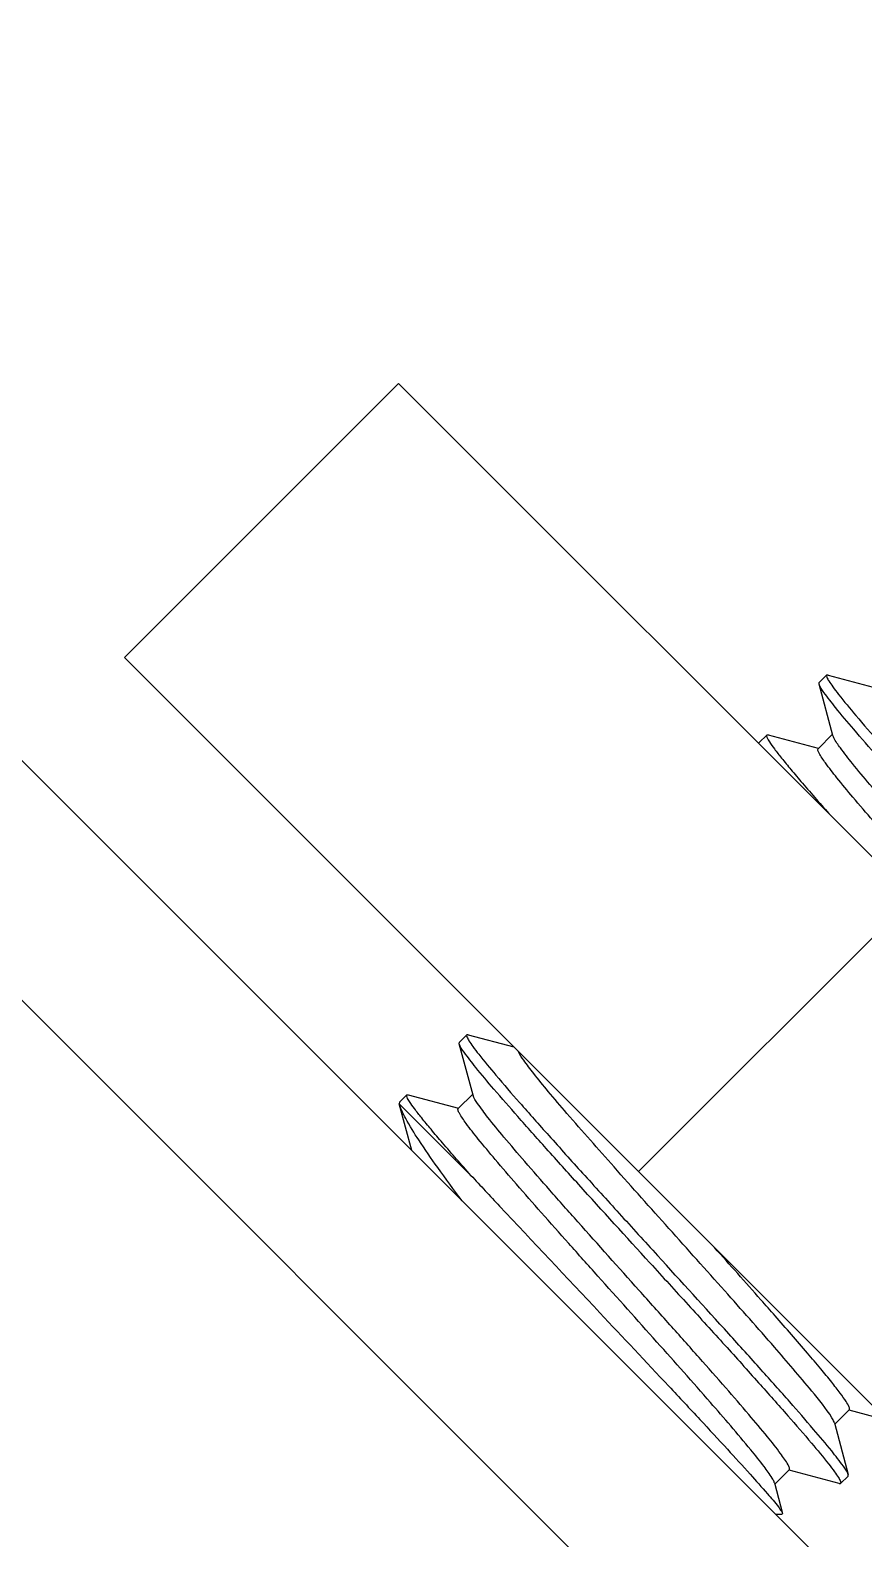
# Model space of a CAD drawing. Extents: x 1031190 to 1725648, y 733081 to 1571294.
# Drawn here: x 1156175.5 to 1156316.2, y 1236233.6 to 1236488.2 of the extents above; entities that cross this region are included whole.
import ezdxf

# ---------------------------------------------------------------- set-up
doc = ezdxf.new("R2010")
doc.units = 0
doc.header["$LTSCALE"] = 1000
doc.header["$MEASUREMENT"] = 0

msp = doc.modelspace()

# ---------------------------------------------------------------- linework, layer by layer
for p, q in [((1156376.44, 1236162.58), (1153799.18, 1238739.85)), ((1156356.21, 1236142.34), (1153778.94, 1238719.61)), ((1156191.41, 1236382.31), (1156237.67, 1236428.57)), ((1156583.69, 1236082.55), (1156237.67, 1236428.57)), ((1156480.56, 1236093.15), (1156191.41, 1236382.31)), ((1156308.63, 1236378.1), (1156309.89, 1236379.36)), ((1156310.14, 1236379.38), (1156309.89, 1236379.36)), ((1156310.14, 1236379.38), (1156318.58, 1236377.13)), ((1156308.62, 1236377.86), (1156308.63, 1236378.1)), ((1156310.95, 1236369.17), (1156308.62, 1236377.86)), ((1156298.51, 1236367.98), (1156299.78, 1236369.25)), ((1156300.02, 1236369.26), (1156299.78, 1236369.25)), ((1156300.02, 1236369.26), (1156308.46, 1236367.01)), ((1156308.44, 1236366.92), (1156310.89, 1236369.38)), ((1156298.49, 1236367.96), (1156298.51, 1236367.98)), ((1156278.14, 1236295.57), (1156324.4, 1236341.83)), ((1156247.92, 1236317.39), (1156249.18, 1236318.65)), ((1156249.42, 1236318.67), (1156249.18, 1236318.65)), ((1156249.42, 1236318.67), (1156257.09, 1236316.63)), ((1156247.9, 1236317.15), (1156247.92, 1236317.39)), ((1156250.23, 1236308.45), (1156247.9, 1236317.15)), ((1156237.8, 1236307.27), (1156239.06, 1236308.53)), ((1156239.06, 1236308.53), (1156239.3, 1236308.55)), ((1156239.3, 1236308.55), (1156247.75, 1236306.3)), ((1156247.73, 1236306.21), (1156250.18, 1236308.66)), ((1156237.8, 1236307.27), (1156237.78, 1236307.03)), ((1156239.9, 1236299.12), (1156237.78, 1236307.03)), ((1156249.86, 1236294.94), (1156237.78, 1236307.02)), ((1156313.72, 1236255.4), (1156311.26, 1236252.94)), ((1156320.14, 1236253.57), (1156313.69, 1236255.31)), ((1156311.21, 1236253.15), (1156313.53, 1236244.44)), ((1156303.6, 1236245.28), (1156301.14, 1236242.82)), ((1156312, 1236242.92), (1156303.57, 1236245.19)), ((1156313.51, 1236244.2), (1156313.53, 1236244.44)), ((1156301.09, 1236243.03), (1156302.46, 1236237.87)), ((1156312.25, 1236242.94), (1156313.51, 1236244.2)), ((1156301.27, 1236237.75), (1156302.41, 1236237.75)), ((1156302.46, 1236237.87), (1156302.41, 1236237.75))]:
    msp.add_line(p, q)
for points, knots in [([(1156309.89, 1236379.36), (1156309.82, 1236379.29), (1156309.95, 1236378.86), (1156310.3, 1236378.27), (1156311, 1236377.26), (1156312.49, 1236375.33), (1156315.12, 1236372.16), (1156319.07, 1236367.6), (1156323.96, 1236362.1), (1156329.57, 1236355.87), (1156335.69, 1236349.13), (1156339.91, 1236344.5), (1156342.06, 1236342.14)], [0, 0, 0, 0, 0.006599, 0.021625, 0.045782, 0.078989, 0.171386, 0.295462, 0.446515, 0.618786, 0.805663, 1, 1, 1, 1]), ([(1156340.8, 1236340.88), (1156336.78, 1236345.28), (1156330.93, 1236351.7), (1156323.5, 1236359.94), (1156318.71, 1236365.31), (1156314.75, 1236369.87), (1156311.68, 1236373.46), (1156309.77, 1236376), (1156308.76, 1236377.33), (1156308.62, 1236377.86)], [0, 0, 0, 0, 0.364379, 0.530793, 0.678892, 0.803588, 0.900607, 0.966702, 1, 1, 1, 1]), ([(1156299.78, 1236369.25), (1156299.69, 1236369.16), (1156299.88, 1236368.64), (1156300.31, 1236367.96), (1156301.17, 1236366.75), (1156302.37, 1236365.22), (1156303.96, 1236363.29), (1156306.71, 1236360.05), (1156308.97, 1236357.47), (1156310.58, 1236355.65)], [0, 0, 0, 0, 0.021666, 0.072748, 0.15515, 0.268368, 0.411224, 0.582145, 1, 1, 1, 1]), ([(1156360.91, 1236305.32), (1156359.62, 1236307.19), (1156355.84, 1236311.73), (1156349.04, 1236319.61), (1156340.39, 1236329.3), (1156332.55, 1236338.05), (1156326.25, 1236345.1), (1156321.86, 1236350.05), (1156317.91, 1236354.56), (1156314.53, 1236358.49), (1156311.83, 1236361.75), (1156309.91, 1236364.19), (1156308.82, 1236365.78), (1156308.42, 1236366.55), (1156308.38, 1236366.86), (1156308.44, 1236366.92)], [0, 0, 0, 0, 0.084185, 0.218091, 0.385276, 0.565061, 0.652706, 0.735182, 0.809919, 0.874592, 0.927202, 0.966148, 0.990336, 0.996808, 1, 1, 1, 1]), ([(1156364.31, 1236305.99), (1156364.38, 1236306.06), (1156364.33, 1236306.4), (1156363.88, 1236307.23), (1156362.67, 1236308.97), (1156360.55, 1236311.63), (1156357.59, 1236315.17), (1156353.91, 1236319.43), (1156349.63, 1236324.3), (1156344.91, 1236329.6), (1156338.26, 1236337.04), (1156330.17, 1236346.06), (1156322.55, 1236354.65), (1156317.38, 1236360.65), (1156314.49, 1236364.1), (1156312.46, 1236366.71), (1156311.41, 1236368.17), (1156311.11, 1236368.77)], [0, 0, 0, 0, 0.003356, 0.01031, 0.036397, 0.078361, 0.13488, 0.204056, 0.283529, 0.37058, 0.462223, 0.64665, 0.811707, 0.879769, 0.934974, 0.975469, 1, 1, 1, 1]), ([(1156249.18, 1236318.65), (1156249.1, 1236318.57), (1156249.24, 1236318.14), (1156249.59, 1236317.56), (1156250.28, 1236316.54), (1156251.77, 1236314.61), (1156254.4, 1236311.44), (1156258.36, 1236306.88), (1156263.24, 1236301.38), (1156268.86, 1236295.15), (1156274.97, 1236288.42), (1156279.19, 1236283.79), (1156281.34, 1236281.43)], [0, 0, 0, 0, 0.006599, 0.021626, 0.045784, 0.078991, 0.171389, 0.295469, 0.446524, 0.618793, 0.805664, 1, 1, 1, 1]), ([(1156280.08, 1236280.16), (1156276.07, 1236284.57), (1156270.22, 1236290.98), (1156262.78, 1236299.23), (1156258, 1236304.59), (1156254.04, 1236309.15), (1156250.96, 1236312.75), (1156249.06, 1236315.28), (1156248.04, 1236316.62), (1156247.9, 1236317.15)], [0, 0, 0, 0, 0.364385, 0.530801, 0.678898, 0.803593, 0.900611, 0.966703, 1, 1, 1, 1]), ([(1156310.78, 1236254.02), (1156309.79, 1236255.63), (1156306.51, 1236259.6), (1156300.47, 1236266.72), (1156292.37, 1236275.82), (1156283.32, 1236285.93), (1156274.42, 1236295.88), (1156267.62, 1236303.58), (1156263.13, 1236308.86), (1156260.67, 1236311.84), (1156258.99, 1236314.06), (1156258.13, 1236315.3), (1156257.91, 1236315.81)], [0, 0, 0, 0, 0.069491, 0.189091, 0.344864, 0.518441, 0.689316, 0.837304, 0.897101, 0.944984, 0.979576, 1, 1, 1, 1]), ([(1156249.86, 1236294.94), (1156248.25, 1236296.76), (1156245.99, 1236299.34), (1156243.24, 1236302.58), (1156241.66, 1236304.5), (1156240.45, 1236306.03), (1156239.59, 1236307.25), (1156239.17, 1236307.93), (1156238.97, 1236308.44), (1156239.06, 1236308.53)], [0, 0, 0, 0, 0.417873, 0.588778, 0.731623, 0.84485, 0.927253, 0.978335, 1, 1, 1, 1]), ([(1156303.6, 1236245.28), (1156303.66, 1236245.34), (1156303.6, 1236245.7), (1156303.13, 1236246.57), (1156301.86, 1236248.39), (1156299.64, 1236251.16), (1156296.53, 1236254.85), (1156292.69, 1236259.29), (1156288.24, 1236264.34), (1156283.36, 1236269.82), (1156276.53, 1236277.45), (1156269.76, 1236285), (1156263.34, 1236292.25), (1156259.16, 1236297.02), (1156255.68, 1236301.1), (1156252.97, 1236304.36), (1156251.26, 1236306.69), (1156250.37, 1236307.95), (1156250.23, 1236308.45)], [0, 0, 0, 0, 0.003453, 0.010691, 0.037881, 0.081592, 0.14037, 0.212138, 0.294327, 0.383985, 0.477885, 0.664851, 0.751185, 0.82854, 0.894141, 0.945652, 0.981282, 1, 1, 1, 1]), ([(1156248.37, 1236290.65), (1156246.99, 1236292.5), (1156244.5, 1236295.88), (1156241.28, 1236300.49), (1156239.08, 1236304.06), (1156238.02, 1236306.15), (1156237.78, 1236307.02)], [0, 0, 0, 0, 0.35475, 0.644699, 0.861172, 1, 1, 1, 1]), ([(1156300.69, 1236243.85), (1156300.28, 1236244.53), (1156299.09, 1236246.14), (1156295.66, 1236250.43), (1156289.61, 1236257.41), (1156280.97, 1236267.15), (1156272.97, 1236276.06), (1156266.46, 1236283.35), (1156261.88, 1236288.5), (1156257.74, 1236293.22), (1156254.18, 1236297.34), (1156251.33, 1236300.77), (1156249.29, 1236303.33), (1156248.13, 1236305.01), (1156247.71, 1236305.82), (1156247.66, 1236306.15), (1156247.73, 1236306.21)], [0, 0, 0, 0, 0.029015, 0.073193, 0.201046, 0.367057, 0.54952, 0.639452, 0.72454, 0.801975, 0.869211, 0.924044, 0.964704, 0.989971, 0.996717, 1, 1, 1, 1]), ([(1156249.86, 1236294.94), (1156251.48, 1236293.2), (1156258.71, 1236285.44), (1156265.99, 1236277.72), (1156271.64, 1236271.72)], [0, 0, 0, 0, 0.223731, 1, 1, 1, 1]), ([(1156301.2, 1236271.23), (1156300.4, 1236272.14), (1156296.99, 1236276), (1156293.57, 1236279.84), (1156290.94, 1236282.77)], [0, 0, 0, 0, 0.235512, 1, 1, 1, 1]), ([(1156280.08, 1236280.16), (1156282.23, 1236277.8), (1156286.45, 1236273.17), (1156292.57, 1236266.44), (1156298.18, 1236260.21), (1156303.07, 1236254.71), (1156307.02, 1236250.15), (1156309.65, 1236246.98), (1156311.14, 1236245.05), (1156311.84, 1236244.03), (1156312.19, 1236243.45), (1156312.32, 1236243.02), (1156312.25, 1236242.94)], [0, 0, 0, 0, 0.194338, 0.381212, 0.553481, 0.704536, 0.828613, 0.92101, 0.954219, 0.978374, 0.993402, 1, 1, 1, 1]), ([(1156313.53, 1236244.44), (1156313.39, 1236244.97), (1156312.37, 1236246.3), (1156310.47, 1236248.84), (1156307.39, 1236252.43), (1156303.43, 1236256.99), (1156298.65, 1236262.36), (1156291.21, 1236270.6), (1156285.36, 1236277.02), (1156281.34, 1236281.43)], [0, 0, 0, 0, 0.033241, 0.099295, 0.196291, 0.32098, 0.469094, 0.635539, 1, 1, 1, 1]), ([(1156271.64, 1236271.72), (1156275.52, 1236267.6), (1156281.15, 1236261.62), (1156288.32, 1236253.94), (1156292.9, 1236249), (1156296.7, 1236244.83), (1156299.57, 1236241.59), (1156301.35, 1236239.53), (1156302.17, 1236238.39), (1156302.42, 1236238.02), (1156302.46, 1236237.87)], [0, 0, 0, 0, 0.37043, 0.538559, 0.687482, 0.812003, 0.90768, 0.97105, 0.98988, 1, 1, 1, 1]), ([(1156313.72, 1236255.4), (1156313.82, 1236255.5), (1156313.59, 1236256.11), (1156313.09, 1236256.93), (1156312.06, 1236258.36), (1156310.64, 1236260.17), (1156308.79, 1236262.43), (1156305.62, 1236266.18), (1156303.03, 1236269.15), (1156301.2, 1236271.23)], [0, 0, 0, 0, 0.022206, 0.074532, 0.158683, 0.27372, 0.417905, 0.588944, 1, 1, 1, 1]), ([(1156311.21, 1236253.15), (1156311.19, 1236253.21), (1156311.08, 1236253.51), (1156310.92, 1236253.79), (1156310.78, 1236254.02)], [0, 0, 0, 0, 0.181527, 1, 1, 1, 1]), ([(1156301.09, 1236243.03), (1156301.07, 1236243.09), (1156300.97, 1236243.37), (1156300.82, 1236243.64), (1156300.69, 1236243.85)], [0, 0, 0, 0, 0.183551, 1, 1, 1, 1]), ([(1156312.25, 1236242.94), (1156312.22, 1236242.92), (1156312.13, 1236242.89), (1156312.05, 1236242.91), (1156312, 1236242.92)], [0, 0, 0, 0, 0.398964, 1, 1, 1, 1])]:
    msp.add_open_spline(points, degree=3, knots=knots)
msp.add_open_spline([(1156311.11, 1236368.77), (1156311.05, 1236368.9), (1156310.99, 1236369.03), (1156310.95, 1236369.17)], degree=3)

doc.saveas('drawing.dxf')
